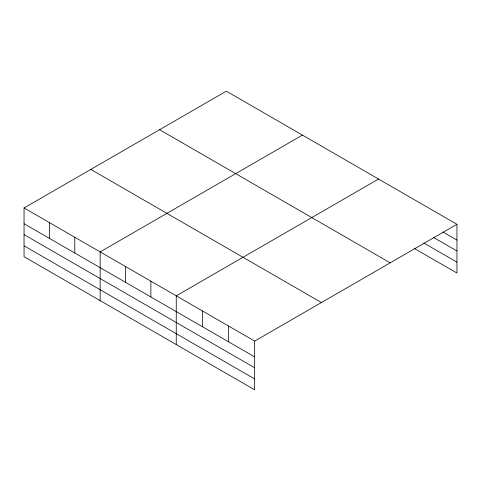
<?xml version="1.0" encoding="UTF-8"?>
<svg xmlns="http://www.w3.org/2000/svg" width="481" height="481" viewBox="0 0 481 481"><rect width="100%" height="100%" fill="white"/><g stroke="black" fill="none" stroke-linecap="round" stroke-linejoin="round"><path stroke-width="0.72" d="M254.659 367.755L254.659 341.101L24.05 207.96L24.05 256.692L254.659 389.832L254.659 367.755L24.05 234.614M414.243 248.382L456.95 273.04L456.95 224.308L226.341 91.168L24.05 207.96M302.441 135.101L100.15 251.894L100.15 300.631M378.541 179.04L176.25 295.833L176.25 344.564M254.659 341.101L456.95 224.308M442.929 231.986L456.95 240.085M433.363 237.343L456.95 250.962M423.803 243.025L456.95 262.163M159.584 129.708L390.193 262.848M90.807 169.42L321.416 302.555M24.05 223.737L254.659 356.878M24.05 245.815L254.659 378.956M228.523 326.01L228.523 341.787M202.387 310.918L202.387 326.701M150.884 281.187L150.884 296.963M125.517 266.54L125.517 282.317M74.783 237.247L74.783 253.03M49.417 222.607L49.417 238.384"/></g></svg>
